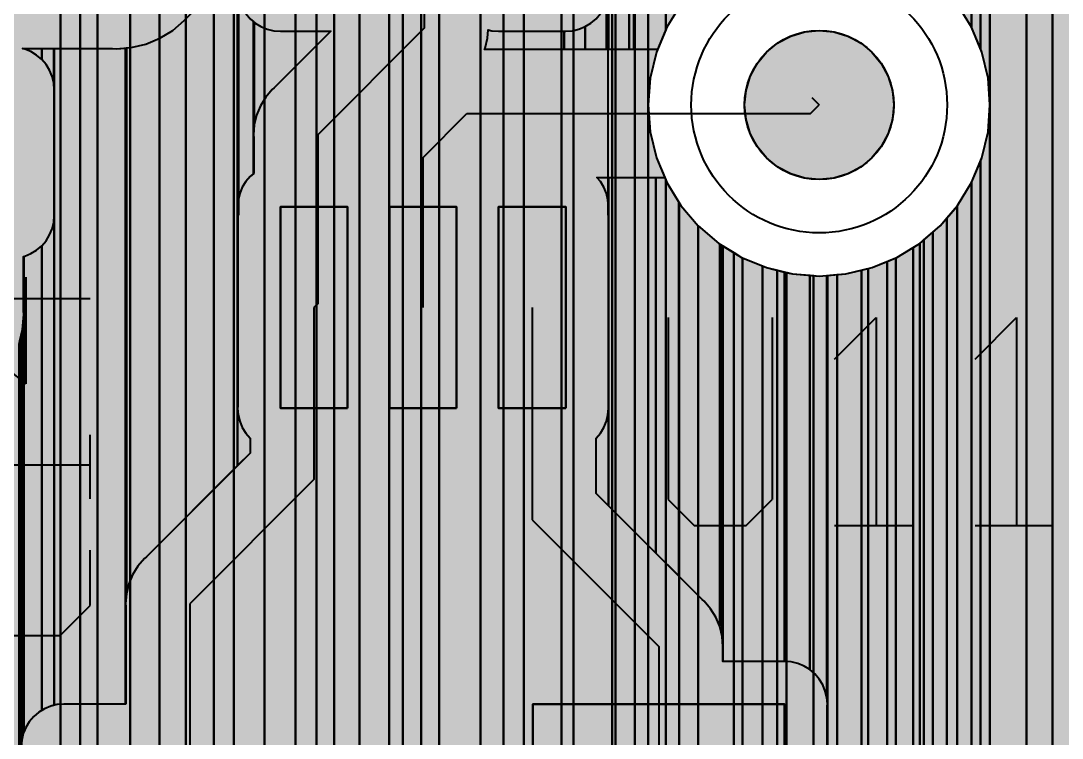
# Model space of a CAD drawing. Header units: millimetres. Extents: x 2 to 110, y 3 to 56.
# Drawn here: x 66.57 to 72.78, y 17.63 to 21.91 of the extents above; entities that cross this region are included whole.
import ezdxf

# ---------------------------------------------------------------- set-up
doc = ezdxf.new("R2010")
doc.units = ezdxf.units.MM
for name, color, linetype in [('bottom_copper', 7, 'Continuous'), ('drill_plated', 7, 'Continuous'), ('top_copper', 7, 'Continuous'), ('top_silk', 7, 'Continuous')]:
    doc.layers.add(name, color=color, linetype=linetype)

# ---------------------------------------------------------------- blocks, each defined once
blk = doc.blocks.new('Block25898')
at = {"layer": 'bottom_copper', "lineweight": 40}
for points in [[(1.4255, -0.089), (1.2971, 0.0206), (1.27, 0.0372), (1.27, 20.872), (1.4255, 20.9093), (1.4255, -0.089)], [(1.5366, -0.2189), (1.4263, -0.0897), (1.4255, -0.089), (1.4255, 20.9093), (1.5366, 20.9553), (1.5366, -0.2189)], [(0.9952, 15.7887), (0.9428, 15.9153), (0.8592, 16.0516), (0.8566, 16.0546), (0.8566, 20.8947), (0.9512, 20.872), (0.9952, 20.8685), (0.9952, 15.7887)], [(1.0507, 15.4526), (1.0413, 15.612), (1.004, 15.7675), (0.9952, 15.7887), (0.9952, 20.8685), (1.0507, 20.8642), (1.0507, 15.4526)], [(1.27, 0.0372), (1.1522, 0.1094), (1.0507, 0.1514), (1.0507, 20.8642), (1.1106, 20.8595), (1.27, 20.872), (1.27, 0.0372)], [(1.0507, 0.1514), (0.9952, 0.1744), (0.9952, 15.1164), (1.004, 15.1377), (1.0413, 15.2932), (1.0507, 15.4526), (1.0507, 0.1514)], [(0.9952, 0.1744), (0.8566, 0.2077), (0.8566, 14.8505), (0.8592, 14.8536), (0.9428, 14.9899), (0.9952, 15.1164), (0.9952, 0.1744)], [(0.8566, 0.2077), (0.83, 0.2141), (0.7118, 0.2234), (0.7118, 14.6948), (0.7553, 14.732), (0.8566, 14.8505), (0.8566, 0.2077)], [(0.7118, 0.2234), (0.6606, 0.2274), (0.5938, 0.2221), (0.5938, 14.6036), (0.6337, 14.6281), (0.7118, 14.6948), (0.7118, 0.2234)], [(0.5938, 0.2221), (0.4912, 0.2141), (0.4396, 0.2017), (0.4396, 14.5205), (0.4974, 14.5445), (0.5938, 14.6036), (0.5938, 0.2221)], [(0.4396, 0.2017), (0.326, 0.1744), (0.2861, 0.1579), (0.2861, 14.468), (0.3496, 14.4833), (0.4396, 14.5205), (0.4396, 0.2017)], [(0.2861, 0.1579), (0.169, 0.1094), (0.1413, 0.0924), (0.1413, 14.4418), (0.1941, 14.446), (0.2861, 14.468), (0.2861, 0.1579)], [(0, 0), (-0.1051, -0.0897), (-0.161, -0.1552), (-0.161, 14.4547), (-0.1247, 14.446), (0, 14.4362), (0, 0)], [(0.1413, 0.0924), (0.0241, 0.0206), (0, 0), (0, 14.4362), (0.0347, 14.4335), (0.1413, 14.4418), (0.1413, 0.0924)]]:
    blk.add_hatch(color=7, dxfattribs=at).paths.add_polyline_path(points, flags=0)
at = {"layer": 'bottom_copper', "color": 7, "lineweight": 40}
for points in [[(1.4255, -0.089), (1.2971, 0.0206), (1.27, 0.0372), (1.27, 20.872), (1.4255, 20.9093), (1.4255, -0.089)], [(1.5366, -0.2189), (1.4263, -0.0897), (1.4255, -0.089), (1.4255, 20.9093), (1.5366, 20.9553), (1.5366, -0.2189)], [(0.9952, 15.7887), (0.9428, 15.9153), (0.8592, 16.0516), (0.8566, 16.0546), (0.8566, 20.8947), (0.9512, 20.872), (0.9952, 20.8685), (0.9952, 15.7887)], [(1.0507, 15.4526), (1.0413, 15.612), (1.004, 15.7675), (0.9952, 15.7887), (0.9952, 20.8685), (1.0507, 20.8642), (1.0507, 15.4526)], [(1.27, 0.0372), (1.1522, 0.1094), (1.0507, 0.1514), (1.0507, 20.8642), (1.1106, 20.8595), (1.27, 20.872), (1.27, 0.0372)], [(1.0507, 0.1514), (0.9952, 0.1744), (0.9952, 15.1164), (1.004, 15.1377), (1.0413, 15.2932), (1.0507, 15.4526), (1.0507, 0.1514)], [(0.9952, 0.1744), (0.8566, 0.2077), (0.8566, 14.8505), (0.8592, 14.8536), (0.9428, 14.9899), (0.9952, 15.1164), (0.9952, 0.1744)], [(0.8566, 0.2077), (0.83, 0.2141), (0.7118, 0.2234), (0.7118, 14.6948), (0.7553, 14.732), (0.8566, 14.8505), (0.8566, 0.2077)], [(0.7118, 0.2234), (0.6606, 0.2274), (0.5938, 0.2221), (0.5938, 14.6036), (0.6337, 14.6281), (0.7118, 14.6948), (0.7118, 0.2234)], [(0.5938, 0.2221), (0.4912, 0.2141), (0.4396, 0.2017), (0.4396, 14.5205), (0.4974, 14.5445), (0.5938, 14.6036), (0.5938, 0.2221)], [(0.4396, 0.2017), (0.326, 0.1744), (0.2861, 0.1579), (0.2861, 14.468), (0.3496, 14.4833), (0.4396, 14.5205), (0.4396, 0.2017)], [(0.2861, 0.1579), (0.169, 0.1094), (0.1413, 0.0924), (0.1413, 14.4418), (0.1941, 14.446), (0.2861, 14.468), (0.2861, 0.1579)], [(0, 0), (-0.1051, -0.0897), (-0.161, -0.1552), (-0.161, 14.4547), (-0.1247, 14.446), (0, 14.4362), (0, 0)], [(0.1413, 0.0924), (0.0241, 0.0206), (0, 0), (0, 14.4362), (0.0347, 14.4335), (0.1413, 14.4418), (0.1413, 0.0924)]]:
    blk.add_lwpolyline(points, close=True, dxfattribs=at)
blk = doc.blocks.new('Block27405')
at = {"layer": 'bottom_copper', "lineweight": 40}
for points in [[(1.1393, 2.6395), (0.9079, 2.6395), (0.9079, 48.9008), (0.9823, 48.8552), (1.1393, 48.7902), (1.1393, 2.6395)], [(1.1588, 2.6395), (1.1393, 2.6395), (1.1393, 48.7902), (1.1588, 48.7855), (1.1588, 2.6395)], [(0.9079, 2.6395), (0.8374, 2.6395), (0.8374, 42.4636), (0.8612, 42.5211), (0.8985, 42.6766), (0.9079, 42.836), (0.9079, 2.6395)], [(0.8374, 2.6395), (0.6125, 2.6395), (0.6125, 42.1154), (0.7164, 42.237), (0.8, 42.3733), (0.8374, 42.4636), (0.8374, 2.6395)], [(0.6125, 2.6395), (0.4909, 2.6395), (0.4909, 42.0115), (0.6125, 42.1154), (0.6125, 2.6395)], [(0.4909, 2.6395), (0.3546, 2.6395), (0.3546, 41.9279), (0.4909, 42.0115), (0.4909, 2.6395)], [(0.3546, 2.6395), (0.1079, 2.6395), (0.1079, 41.843), (0.2068, 41.8667), (0.3546, 41.9279), (0.3546, 2.6395)], [(1.2734, 2.6395), (1.1588, 2.6395), (1.1588, 38.772), (1.1713, 38.6126), (1.2086, 38.4571), (1.2698, 38.3093), (1.2734, 38.3034), (1.2734, 2.6395)], [(1.3529, 2.63), (1.3233, 2.6371), (1.2834, 2.6403), (1.2734, 2.6395), (1.2734, 38.3034), (1.3529, 38.1738), (1.3529, 2.63)], [(1.4573, 18.3148), (1.4027, 18.1829), (1.3654, 18.0274), (1.3529, 17.868), (1.3529, 38.1738), (1.3534, 38.173), (1.4573, 38.0514), (1.4573, 18.3148)], [(1.5789, 18.5037), (1.5475, 18.467), (1.4639, 18.3307), (1.4573, 18.3148), (1.4573, 38.0514), (1.5789, 37.9475), (1.5789, 18.5037)], [(0.1079, 2.6395), (0, 2.6395), (0, 28.3273), (0.0612, 28.4751), (0.0985, 28.6306), (0.1079, 28.79), (0.1079, 2.6395)], [(0, 2.6395), (-0.1097, 2.6395), (-0.1097, 28.1605), (-0.0836, 28.191), (0, 28.3273), (0, 2.6395)], [(1.4573, 2.5711), (1.4332, 2.5916), (1.3991, 2.6125), (1.3621, 2.6278), (1.3529, 2.63), (1.3529, 17.868), (1.3654, 17.7086), (1.4027, 17.5531), (1.4573, 17.4212), (1.4573, 2.5711)], [(1.5382, 2.3855), (1.5351, 2.4253), (1.5257, 2.4642), (1.5104, 2.5012), (1.4895, 2.5353), (1.4639, 2.5653), (1.4573, 2.5711), (1.4573, 17.4212), (1.4639, 17.4053), (1.5382, 17.2842), (1.5382, 2.3855)], [(1.6514, 0), (1.5382, 0), (1.5382, 17.2842), (1.5475, 17.269), (1.6514, 17.1474), (1.6514, 0)], [(1.863, 0), (1.6514, 0), (1.6514, 17.1474), (1.773, 17.0435), (1.863, 16.9883), (1.863, 0)], [(1.9151, 0), (1.863, 0), (1.863, 16.9883), (1.9093, 16.9599), (1.9151, 16.9575), (1.9151, 0)], [(2.0331, 2.0516), (1.9681, 1.8946), (1.9284, 1.7294), (1.9151, 1.56), (1.9151, 16.9575), (2.0331, 16.9086), (2.0331, 2.0516)], [(2.1219, 2.1965), (2.0331, 2.0516), (2.0331, 16.9086), (2.0571, 16.8987), (2.1219, 16.8832), (2.1219, 2.1965)], [(2.1763, 2.2602), (2.1219, 2.1965), (2.1219, 16.8832), (2.1763, 16.8701), (2.1763, 2.2602)]]:
    blk.add_hatch(color=7, dxfattribs=at).paths.add_polyline_path(points, flags=0)
at = {"layer": 'bottom_copper', "color": 7, "lineweight": 40}
for points in [[(1.1393, 2.6395), (0.9079, 2.6395), (0.9079, 48.9008), (0.9823, 48.8552), (1.1393, 48.7902), (1.1393, 2.6395)], [(1.1588, 2.6395), (1.1393, 2.6395), (1.1393, 48.7902), (1.1588, 48.7855), (1.1588, 2.6395)], [(0.9079, 2.6395), (0.8374, 2.6395), (0.8374, 42.4636), (0.8612, 42.5211), (0.8985, 42.6766), (0.9079, 42.836), (0.9079, 2.6395)], [(0.8374, 2.6395), (0.6125, 2.6395), (0.6125, 42.1154), (0.7164, 42.237), (0.8, 42.3733), (0.8374, 42.4636), (0.8374, 2.6395)], [(0.6125, 2.6395), (0.4909, 2.6395), (0.4909, 42.0115), (0.6125, 42.1154), (0.6125, 2.6395)], [(0.4909, 2.6395), (0.3546, 2.6395), (0.3546, 41.9279), (0.4909, 42.0115), (0.4909, 2.6395)], [(0.3546, 2.6395), (0.1079, 2.6395), (0.1079, 41.843), (0.2068, 41.8667), (0.3546, 41.9279), (0.3546, 2.6395)], [(1.2734, 2.6395), (1.1588, 2.6395), (1.1588, 38.772), (1.1713, 38.6126), (1.2086, 38.4571), (1.2698, 38.3093), (1.2734, 38.3034), (1.2734, 2.6395)], [(1.3529, 2.63), (1.3233, 2.6371), (1.2834, 2.6403), (1.2734, 2.6395), (1.2734, 38.3034), (1.3529, 38.1738), (1.3529, 2.63)], [(1.4573, 18.3148), (1.4027, 18.1829), (1.3654, 18.0274), (1.3529, 17.868), (1.3529, 38.1738), (1.3534, 38.173), (1.4573, 38.0514), (1.4573, 18.3148)], [(1.5789, 18.5037), (1.5475, 18.467), (1.4639, 18.3307), (1.4573, 18.3148), (1.4573, 38.0514), (1.5789, 37.9475), (1.5789, 18.5037)], [(0.1079, 2.6395), (0, 2.6395), (0, 28.3273), (0.0612, 28.4751), (0.0985, 28.6306), (0.1079, 28.79), (0.1079, 2.6395)], [(0, 2.6395), (-0.1097, 2.6395), (-0.1097, 28.1605), (-0.0836, 28.191), (0, 28.3273), (0, 2.6395)], [(1.4573, 2.5711), (1.4332, 2.5916), (1.3991, 2.6125), (1.3621, 2.6278), (1.3529, 2.63), (1.3529, 17.868), (1.3654, 17.7086), (1.4027, 17.5531), (1.4573, 17.4212), (1.4573, 2.5711)], [(1.5382, 2.3855), (1.5351, 2.4253), (1.5257, 2.4642), (1.5104, 2.5012), (1.4895, 2.5353), (1.4639, 2.5653), (1.4573, 2.5711), (1.4573, 17.4212), (1.4639, 17.4053), (1.5382, 17.2842), (1.5382, 2.3855)], [(1.6514, 0), (1.5382, 0), (1.5382, 17.2842), (1.5475, 17.269), (1.6514, 17.1474), (1.6514, 0)], [(1.863, 0), (1.6514, 0), (1.6514, 17.1474), (1.773, 17.0435), (1.863, 16.9883), (1.863, 0)], [(1.9151, 0), (1.863, 0), (1.863, 16.9883), (1.9093, 16.9599), (1.9151, 16.9575), (1.9151, 0)], [(2.0331, 2.0516), (1.9681, 1.8946), (1.9284, 1.7294), (1.9151, 1.56), (1.9151, 16.9575), (2.0331, 16.9086), (2.0331, 2.0516)], [(2.1219, 2.1965), (2.0331, 2.0516), (2.0331, 16.9086), (2.0571, 16.8987), (2.1219, 16.8832), (2.1219, 2.1965)], [(2.1763, 2.2602), (2.1219, 2.1965), (2.1219, 16.8832), (2.1763, 16.8701), (2.1763, 2.2602)]]:
    blk.add_lwpolyline(points, close=True, dxfattribs=at)
blk = doc.blocks.new('Block29029')
at = {"layer": 'bottom_copper', "lineweight": 40}
for points in [[(1.3459, 0), (0.9682, 0), (0.9682, 51.435), (1.3459, 51.435), (1.3459, 0)], [(1.4639, 0), (1.3459, 0), (1.3459, 49.82), (1.3592, 49.6506), (1.3989, 49.4854), (1.4639, 49.3284), (1.4639, 0)], [(1.5676, 0), (1.4639, 0), (1.4639, 49.3284), (1.5527, 49.1835), (1.5676, 49.166), (1.5676, 0)], [(1.7622, 0), (1.5676, 0), (1.5676, 28.79), (1.5801, 28.6306), (1.6174, 28.4751), (1.6786, 28.3273), (1.7622, 28.191), (1.7622, 0)], [(1.9371, 0), (1.7622, 0), (1.7622, 28.191), (1.8661, 28.0694), (1.9371, 28.0087), (1.9371, 0)], [(3.3851, 2.6395), (3.3047, 2.6395), (3.3047, 28.0672), (3.3073, 28.0694), (3.3851, 28.1605), (3.3851, 2.6395)], [(3.3047, 2.6395), (3.1372, 2.6395), (3.1272, 2.6403), (3.1272, 27.9296), (3.1857, 27.9655), (3.3047, 28.0672), (3.3047, 2.6395)], [(2.0941, 0), (1.9371, 0), (1.9371, 28.0087), (1.9877, 27.9655), (2.0941, 27.9002), (2.0941, 0)], [(3.1272, 2.6403), (3.0874, 2.6372), (3.0485, 2.6278), (3.0115, 2.6125), (2.9774, 2.5916), (2.9774, 27.8521), (3.0494, 27.8819), (3.1272, 27.9296), (3.1272, 2.6403)], [(2.2593, 0), (2.0941, 0), (2.0941, 27.9002), (2.124, 27.8819), (2.2593, 27.8259), (2.2593, 0)], [(2.3801, 0), (2.2593, 0), (2.2593, 27.8259), (2.2718, 27.8207), (2.3801, 27.7947), (2.3801, 0)], [(2.5622, 0), (2.3801, 0), (2.3801, 27.7947), (2.4273, 27.7834), (2.5622, 27.7728), (2.5622, 0)], [(2.8724, 0), (2.7461, 0), (2.7461, 27.7834), (2.8724, 27.8137), (2.8724, 0)], [(2.9774, 2.5916), (2.947, 2.5657), (2.9211, 2.5353), (2.9002, 2.5012), (2.8849, 2.4642), (2.8756, 2.4254), (2.8724, 2.3855), (2.8724, 27.8137), (2.9016, 27.8207), (2.9774, 27.8521), (2.9774, 2.5916)], [(2.7461, 0), (2.5622, 0), (2.5622, 27.7728), (2.5867, 27.7709), (2.7461, 27.7834), (2.7461, 0)]]:
    blk.add_hatch(color=7, dxfattribs=at).paths.add_polyline_path(points, flags=0)
at = {"layer": 'bottom_copper', "color": 7, "lineweight": 40}
for points in [[(1.3459, 0), (0.9682, 0), (0.9682, 51.435), (1.3459, 51.435), (1.3459, 0)], [(1.4639, 0), (1.3459, 0), (1.3459, 49.82), (1.3592, 49.6506), (1.3989, 49.4854), (1.4639, 49.3284), (1.4639, 0)], [(1.5676, 0), (1.4639, 0), (1.4639, 49.3284), (1.5527, 49.1835), (1.5676, 49.166), (1.5676, 0)], [(1.7622, 0), (1.5676, 0), (1.5676, 28.79), (1.5801, 28.6306), (1.6174, 28.4751), (1.6786, 28.3273), (1.7622, 28.191), (1.7622, 0)], [(1.9371, 0), (1.7622, 0), (1.7622, 28.191), (1.8661, 28.0694), (1.9371, 28.0087), (1.9371, 0)], [(3.3851, 2.6395), (3.3047, 2.6395), (3.3047, 28.0672), (3.3073, 28.0694), (3.3851, 28.1605), (3.3851, 2.6395)], [(3.3047, 2.6395), (3.1372, 2.6395), (3.1272, 2.6403), (3.1272, 27.9296), (3.1857, 27.9655), (3.3047, 28.0672), (3.3047, 2.6395)], [(2.0941, 0), (1.9371, 0), (1.9371, 28.0087), (1.9877, 27.9655), (2.0941, 27.9002), (2.0941, 0)], [(3.1272, 2.6403), (3.0874, 2.6372), (3.0485, 2.6278), (3.0115, 2.6125), (2.9774, 2.5916), (2.9774, 27.8521), (3.0494, 27.8819), (3.1272, 27.9296), (3.1272, 2.6403)], [(2.2593, 0), (2.0941, 0), (2.0941, 27.9002), (2.124, 27.8819), (2.2593, 27.8259), (2.2593, 0)], [(2.3801, 0), (2.2593, 0), (2.2593, 27.8259), (2.2718, 27.8207), (2.3801, 27.7947), (2.3801, 0)], [(2.5622, 0), (2.3801, 0), (2.3801, 27.7947), (2.4273, 27.7834), (2.5622, 27.7728), (2.5622, 0)], [(2.8724, 0), (2.7461, 0), (2.7461, 27.7834), (2.8724, 27.8137), (2.8724, 0)], [(2.9774, 2.5916), (2.947, 2.5657), (2.9211, 2.5353), (2.9002, 2.5012), (2.8849, 2.4642), (2.8756, 2.4254), (2.8724, 2.3855), (2.8724, 27.8137), (2.9016, 27.8207), (2.9774, 27.8521), (2.9774, 2.5916)], [(2.7461, 0), (2.5622, 0), (2.5622, 27.7728), (2.5867, 27.7709), (2.7461, 27.7834), (2.7461, 0)]]:
    blk.add_lwpolyline(points, close=True, dxfattribs=at)
blk = doc.blocks.new('Block88130')
at = {"layer": 'top_copper', "lineweight": 40}
for points in [[(0.7409, 2.1805), (0.6306, 2.3097), (0.6298, 2.3104), (0.6298, 23.3087), (0.7409, 23.3547), (0.7409, 2.1805)], [(0.1471, 18.3147), (0.0635, 18.451), (0, 18.5253), (0, 23.3087), (0.1471, 23.2734), (0.1471, 18.3147)], [(0.255, 17.852), (0.2456, 18.0114), (0.2083, 18.1669), (0.1471, 18.3147), (0.1471, 23.2734), (0.1555, 23.2714), (0.255, 23.2636), (0.255, 17.852)], [(0.4743, 2.4366), (0.3565, 2.5088), (0.255, 2.5508), (0.255, 23.2636), (0.3149, 23.2589), (0.4743, 23.2714), (0.4743, 2.4366)], [(0.6298, 2.3104), (0.5014, 2.42), (0.4743, 2.4366), (0.4743, 23.2714), (0.6298, 23.3087), (0.6298, 2.3104)], [(0.255, 2.5508), (0.1995, 2.5738), (0.1471, 2.5864), (0.1471, 17.3893), (0.2083, 17.5371), (0.2456, 17.6926), (0.255, 17.852), (0.255, 2.5508)], [(0.1471, 2.5864), (0.0343, 2.6135), (0, 2.6162), (0, 17.1787), (0.0635, 17.253), (0.1471, 17.3893), (0.1471, 2.5864)], [(0, 2.6162), (-0.1351, 2.6268), (-0.1368, 2.6267), (-0.1368, 17.049), (-0.0404, 17.1314), (0, 17.1787), (0, 2.6162)]]:
    blk.add_hatch(color=7, dxfattribs=at).paths.add_polyline_path(points, flags=0)
at = {"layer": 'top_copper', "color": 7, "lineweight": 40}
for points in [[(0.7409, 2.1805), (0.6306, 2.3097), (0.6298, 2.3104), (0.6298, 23.3087), (0.7409, 23.3547), (0.7409, 2.1805)], [(0.1471, 18.3147), (0.0635, 18.451), (0, 18.5253), (0, 23.3087), (0.1471, 23.2734), (0.1471, 18.3147)], [(0.255, 17.852), (0.2456, 18.0114), (0.2083, 18.1669), (0.1471, 18.3147), (0.1471, 23.2734), (0.1555, 23.2714), (0.255, 23.2636), (0.255, 17.852)], [(0.4743, 2.4366), (0.3565, 2.5088), (0.255, 2.5508), (0.255, 23.2636), (0.3149, 23.2589), (0.4743, 23.2714), (0.4743, 2.4366)], [(0.6298, 2.3104), (0.5014, 2.42), (0.4743, 2.4366), (0.4743, 23.2714), (0.6298, 23.3087), (0.6298, 2.3104)], [(0.255, 2.5508), (0.1995, 2.5738), (0.1471, 2.5864), (0.1471, 17.3893), (0.2083, 17.5371), (0.2456, 17.6926), (0.255, 17.852), (0.255, 2.5508)], [(0.1471, 2.5864), (0.0343, 2.6135), (0, 2.6162), (0, 17.1787), (0.0635, 17.253), (0.1471, 17.3893), (0.1471, 2.5864)], [(0, 2.6162), (-0.1351, 2.6268), (-0.1368, 2.6267), (-0.1368, 17.049), (-0.0404, 17.1314), (0, 17.1787), (0, 2.6162)]]:
    blk.add_lwpolyline(points, close=True, dxfattribs=at)
blk = doc.blocks.new('Block89027')
at = {"layer": 'top_copper', "lineweight": 40}
for points in [[(2.3607, -3.8273), (2.2892, -3.8445), (2.1414, -3.9057), (2.0051, -3.9893), (1.8835, -4.0932), (1.7796, -4.2148), (1.696, -4.3511), (1.6411, -4.4838), (1.4988, -4.4838), (1.4988, 2.9182), (2.0959, 2.9182), (2.1059, 2.9174), (2.1458, 2.9205), (2.1846, 2.9299), (2.2216, 2.9452), (2.2557, 2.9661), (2.2861, 2.992), (2.312, 3.0224), (2.3329, 3.0565), (2.3482, 3.0935), (2.3576, 3.1323), (2.3607, 3.1722), (2.3607, -3.8273)], [(1.4988, -4.4838), (1.471, -4.4838), (1.471, -1.8693), (1.4863, -1.8323), (1.4957, -1.7935), (1.4988, -1.7536), (1.4988, -4.4838)], [(1.471, -4.4838), (1.3488, -4.4838), (1.3488, -1.9851), (1.3597, -1.9806), (1.3938, -1.9597), (1.4242, -1.9338), (1.4501, -1.9034), (1.471, -1.8693), (1.471, -4.4838)], [(1.3488, -4.4838), (1.3363, -4.4838), (1.3363, -4.1985), (1.3456, -4.1597), (1.3488, -4.1198), (1.3488, -4.4838)], [(1.3363, -4.4838), (1.2097, -4.4838), (1.2097, -4.3468), (1.2438, -4.3259), (1.2742, -4.3), (1.3001, -4.2696), (1.321, -4.2355), (1.3363, -4.1985), (1.3363, -4.4838)], [(1.084, -4.4838), (0.6108, -4.4838), (0.6145, -4.4749), (0.6285, -4.4166), (0.6324, -4.3662), (0.6541, -4.3714), (0.694, -4.3746), (0.704, -4.3738), (1.084, -4.3738), (1.084, -4.4838)], [(1.2097, -4.4838), (1.084, -4.4838), (1.084, -4.3738), (1.094, -4.3746), (1.1339, -4.3714), (1.1727, -4.3621), (1.2097, -4.3468), (1.2097, -4.4838)]]:
    blk.add_hatch(color=7, dxfattribs=at).paths.add_polyline_path(points, flags=0)
at = {"layer": 'top_copper', "color": 7, "lineweight": 40}
for points in [[(2.3607, -3.8273), (2.2892, -3.8445), (2.1414, -3.9057), (2.0051, -3.9893), (1.8835, -4.0932), (1.7796, -4.2148), (1.696, -4.3511), (1.6411, -4.4838), (1.4988, -4.4838), (1.4988, 2.9182), (2.0959, 2.9182), (2.1059, 2.9174), (2.1458, 2.9205), (2.1846, 2.9299), (2.2216, 2.9452), (2.2557, 2.9661), (2.2861, 2.992), (2.312, 3.0224), (2.3329, 3.0565), (2.3482, 3.0935), (2.3576, 3.1323), (2.3607, 3.1722), (2.3607, -3.8273)], [(1.4988, -4.4838), (1.471, -4.4838), (1.471, -1.8693), (1.4863, -1.8323), (1.4957, -1.7935), (1.4988, -1.7536), (1.4988, -4.4838)], [(1.471, -4.4838), (1.3488, -4.4838), (1.3488, -1.9851), (1.3597, -1.9806), (1.3938, -1.9597), (1.4242, -1.9338), (1.4501, -1.9034), (1.471, -1.8693), (1.471, -4.4838)], [(1.3488, -4.4838), (1.3363, -4.4838), (1.3363, -4.1985), (1.3456, -4.1597), (1.3488, -4.1198), (1.3488, -4.4838)], [(1.3363, -4.4838), (1.2097, -4.4838), (1.2097, -4.3468), (1.2438, -4.3259), (1.2742, -4.3), (1.3001, -4.2696), (1.321, -4.2355), (1.3363, -4.1985), (1.3363, -4.4838)], [(1.084, -4.4838), (0.6108, -4.4838), (0.6145, -4.4749), (0.6285, -4.4166), (0.6324, -4.3662), (0.6541, -4.3714), (0.694, -4.3746), (0.704, -4.3738), (1.084, -4.3738), (1.084, -4.4838)], [(1.2097, -4.4838), (1.084, -4.4838), (1.084, -4.3738), (1.094, -4.3746), (1.1339, -4.3714), (1.1727, -4.3621), (1.2097, -4.3468), (1.2097, -4.4838)]]:
    blk.add_lwpolyline(points, close=True, dxfattribs=at)
blk = doc.blocks.new('Block90098')
at = {"layer": 'top_copper', "lineweight": 40}
for points in [[(0.5293, 17.246), (0.5261, 17.2859), (0.5168, 17.3247), (0.5015, 17.3617), (0.4806, 17.3958), (0.4599, 17.42), (0.5293, 17.42), (0.5293, 17.246)], [(0.8117, 15.1816), (0.5293, 15.464), (0.5293, 17.42), (0.8117, 17.42), (0.8117, 15.1816)], [(0.9476, 15.0457), (0.8117, 15.1816), (0.8117, 17.42), (0.8638, 17.42), (0.8765, 17.3893), (0.9476, 17.2734), (0.9476, 15.0457)], [(1.064, 14.9293), (0.9477, 15.0456), (0.9476, 17.2734), (0.9601, 17.253), (1.064, 17.1314), (1.064, 14.9293)], [(0.5293, 16.046), (0.5285, 16.056), (0.5285, 17.236), (0.5293, 17.246), (0.5293, 16.046)], [(1.192, 14.7441), (1.169, 14.7995), (1.1377, 14.8506), (1.0987, 14.8962), (1.0873, 14.906), (1.064, 14.9293), (1.064, 17.1314), (1.1856, 17.0275), (1.192, 17.0236), (1.192, 14.7441)], [(1.206, 14.6858), (1.192, 14.7441), (1.192, 17.0236), (1.206, 17.015), (1.206, 14.6858)], [(1.2107, 14.626), (1.206, 14.6857), (1.206, 17.015), (1.2107, 17.0121), (1.2107, 14.626)], [(1.4457, 14.5358), (1.2107, 14.5358), (1.2107, 17.0121), (1.3219, 16.9439), (1.4457, 16.8926), (1.4457, 14.5358)], [(2.3836, 2.6247), (2.2411, 2.6135), (2.2411, 16.9413), (2.2473, 16.9439), (2.3836, 17.0275), (2.3836, 2.6247)], [(2.4088, 2.6267), (2.3836, 2.6247), (2.3836, 17.0275), (2.4088, 17.049), (2.4088, 2.6267)], [(2.2411, 2.6135), (2.0759, 2.5738), (2.0759, 16.877), (2.0995, 16.8827), (2.2411, 16.9413), (2.2411, 2.6135)], [(1.5783, 14.5366), (1.5683, 14.5358), (1.4457, 14.5358), (1.4457, 16.8926), (1.4697, 16.8827), (1.5783, 16.8566), (1.5783, 14.5366)], [(2.0759, 2.5738), (1.9189, 2.5088), (1.8331, 2.4562), (1.8331, 16.8367), (1.944, 16.8454), (2.0759, 16.877), (2.0759, 2.5738)], [(1.7281, 14.4879), (1.694, 14.5088), (1.657, 14.5241), (1.6182, 14.5335), (1.5783, 14.5366), (1.5783, 16.8566), (1.6252, 16.8454), (1.7281, 16.8373), (1.7281, 14.4879)], [(1.83, 14.3217), (1.8206, 14.3605), (1.8053, 14.3975), (1.7846, 14.4313), (1.7585, 14.462), (1.7281, 14.4879), (1.7281, 16.8373), (1.7844, 16.8329), (1.83, 16.8365), (1.83, 14.3217)], [(1.8331, 14.2818), (1.83, 14.3216), (1.83, 16.8365), (1.8331, 16.8367), (1.8331, 14.2818)], [(0.5293, 15.464), (0.4555, 15.5378), (0.4555, 15.8668), (0.4806, 15.8962), (0.5015, 15.9303), (0.5168, 15.9673), (0.5261, 16.0061), (0.5293, 16.046), (0.5293, 15.464)], [(1.2107, 14.5358), (1.2095, 14.5358), (1.2095, 14.6111), (1.2107, 14.626), (1.2107, 14.5358)], [(1.8331, 12.9818), (1.8323, 12.9918), (1.8323, 14.2719), (1.8331, 14.2818), (1.8331, 12.9818)]]:
    blk.add_hatch(color=7, dxfattribs=at).paths.add_polyline_path(points, flags=0)
at = {"layer": 'top_copper', "color": 7, "lineweight": 40}
for points in [[(0.5293, 17.246), (0.5261, 17.2859), (0.5168, 17.3247), (0.5015, 17.3617), (0.4806, 17.3958), (0.4599, 17.42), (0.5293, 17.42), (0.5293, 17.246)], [(0.8117, 15.1816), (0.5293, 15.464), (0.5293, 17.42), (0.8117, 17.42), (0.8117, 15.1816)], [(0.9476, 15.0457), (0.8117, 15.1816), (0.8117, 17.42), (0.8638, 17.42), (0.8765, 17.3893), (0.9476, 17.2734), (0.9476, 15.0457)], [(1.064, 14.9293), (0.9477, 15.0456), (0.9476, 17.2734), (0.9601, 17.253), (1.064, 17.1314), (1.064, 14.9293)], [(0.5293, 16.046), (0.5285, 16.056), (0.5285, 17.236), (0.5293, 17.246), (0.5293, 16.046)], [(1.192, 14.7441), (1.169, 14.7995), (1.1377, 14.8506), (1.0987, 14.8962), (1.0873, 14.906), (1.064, 14.9293), (1.064, 17.1314), (1.1856, 17.0275), (1.192, 17.0236), (1.192, 14.7441)], [(1.206, 14.6858), (1.192, 14.7441), (1.192, 17.0236), (1.206, 17.015), (1.206, 14.6858)], [(1.2107, 14.626), (1.206, 14.6857), (1.206, 17.015), (1.2107, 17.0121), (1.2107, 14.626)], [(1.4457, 14.5358), (1.2107, 14.5358), (1.2107, 17.0121), (1.3219, 16.9439), (1.4457, 16.8926), (1.4457, 14.5358)], [(2.3836, 2.6247), (2.2411, 2.6135), (2.2411, 16.9413), (2.2473, 16.9439), (2.3836, 17.0275), (2.3836, 2.6247)], [(2.4088, 2.6267), (2.3836, 2.6247), (2.3836, 17.0275), (2.4088, 17.049), (2.4088, 2.6267)], [(2.2411, 2.6135), (2.0759, 2.5738), (2.0759, 16.877), (2.0995, 16.8827), (2.2411, 16.9413), (2.2411, 2.6135)], [(1.5783, 14.5366), (1.5683, 14.5358), (1.4457, 14.5358), (1.4457, 16.8926), (1.4697, 16.8827), (1.5783, 16.8566), (1.5783, 14.5366)], [(2.0759, 2.5738), (1.9189, 2.5088), (1.8331, 2.4562), (1.8331, 16.8367), (1.944, 16.8454), (2.0759, 16.877), (2.0759, 2.5738)], [(1.7281, 14.4879), (1.694, 14.5088), (1.657, 14.5241), (1.6182, 14.5335), (1.5783, 14.5366), (1.5783, 16.8566), (1.6252, 16.8454), (1.7281, 16.8373), (1.7281, 14.4879)], [(1.83, 14.3217), (1.8206, 14.3605), (1.8053, 14.3975), (1.7846, 14.4313), (1.7585, 14.462), (1.7281, 14.4879), (1.7281, 16.8373), (1.7844, 16.8329), (1.83, 16.8365), (1.83, 14.3217)], [(1.8331, 14.2818), (1.83, 14.3216), (1.83, 16.8365), (1.8331, 16.8367), (1.8331, 14.2818)], [(0.5293, 15.464), (0.4555, 15.5378), (0.4555, 15.8668), (0.4806, 15.8962), (0.5015, 15.9303), (0.5168, 15.9673), (0.5261, 16.0061), (0.5293, 16.046), (0.5293, 15.464)], [(1.2107, 14.5358), (1.2095, 14.5358), (1.2095, 14.6111), (1.2107, 14.626), (1.2107, 14.5358)], [(1.8331, 12.9818), (1.8323, 12.9918), (1.8323, 14.2719), (1.8331, 14.2818), (1.8331, 12.9818)]]:
    blk.add_lwpolyline(points, close=True, dxfattribs=at)
blk = doc.blocks.new('Block97784')
at = {"layer": 'top_copper', "lineweight": 40}
for points in [[(2.1231, 4.8588), (1.5791, 4.3148), (1.5677, 4.305), (1.5287, 4.2594), (1.4974, 4.2083), (1.4744, 4.1529), (1.4604, 4.0946), (1.4604, 7.3463), (1.4895, 7.3486), (1.577, 7.3696), (1.6602, 7.404), (1.7369, 7.451), (1.8053, 7.5094), (1.8199, 7.5265), (2.1231, 7.8298), (2.1231, 4.8588)], [(2.2177, 6.598), (2.1977, 6.581), (2.1718, 6.5506), (2.1509, 6.5165), (2.1356, 6.4795), (2.1263, 6.4407), (2.1231, 6.4008), (2.1231, 7.7008), (2.1263, 7.6609), (2.1356, 7.6221), (2.1509, 7.5851), (2.1718, 7.551), (2.1977, 7.5206), (2.2177, 7.5036), (2.2177, 6.598)], [(2.2224, 6.8885), (2.2177, 6.8288), (2.2177, 7.5036), (2.2224, 7.4996), (2.2224, 6.8885)], [(2.341, 7.1088), (2.3297, 7.099), (2.2907, 7.0534), (2.2594, 7.0023), (2.2364, 6.9469), (2.2224, 6.8886), (2.2224, 7.4996), (2.2281, 7.4947), (2.2622, 7.4738), (2.2992, 7.4585), (2.338, 7.4492), (2.3779, 7.446), (2.3879, 7.4468), (2.6791, 7.4468), (2.341, 7.1088)], [(0.9559, 7.2779), (0.9255, 7.3038), (0.8914, 7.3247), (0.8545, 7.34), (0.8409, 7.3433), (0.9559, 7.3433), (0.9559, 7.2779)], [(1.0274, 7.1376), (1.0181, 7.1764), (1.0028, 7.2134), (0.9819, 7.2475), (0.9559, 7.2779), (0.9559, 7.3433), (1.0274, 7.3433), (1.0274, 7.1376)], [(1.0306, 7.0977), (1.0274, 7.1375), (1.0274, 7.3433), (1.0306, 7.3433), (1.0306, 7.0977)], [(1.4557, 3.4366), (1.0981, 3.4366), (1.0881, 3.4374), (1.0482, 3.4343), (1.0306, 3.43), (1.0306, 7.3433), (1.3775, 7.3433), (1.3999, 7.3415), (1.4557, 7.3459), (1.4557, 3.4366)], [(1.4604, 4.0945), (1.4557, 4.0348), (1.4557, 7.3459), (1.4604, 7.3463), (1.4604, 4.0945)], [(1.0306, 6.3479), (1.0298, 6.3579), (1.0298, 7.0878), (1.0306, 7.0977), (1.0306, 6.3479)], [(2.2189, 6.599), (2.2177, 6.598), (2.2177, 6.8288), (2.2189, 6.8139), (2.2189, 6.599)], [(2.1239, 5.2108), (2.1231, 5.2008), (2.1231, 6.4008), (2.1239, 6.3908), (2.1239, 5.2108)], [(1.0306, 3.43), (1.0094, 3.4249), (0.9724, 3.4096), (0.9559, 3.3995), (0.9559, 6.1678), (0.9819, 6.1982), (1.0028, 6.2322), (1.0181, 6.2692), (1.0274, 6.3081), (1.0306, 6.3479), (1.0306, 3.43)], [(0.9559, 3.3995), (0.9383, 3.3887), (0.9079, 3.3628), (0.882, 3.3324), (0.8611, 3.2983), (0.8492, 3.2695), (0.8492, 6.1043), (0.8545, 6.1056), (0.8914, 6.1209), (0.9255, 6.1418), (0.9559, 6.1678), (0.9559, 3.3995)], [(0.8492, 5.7586), (0.8474, 5.781), (0.8474, 6.1039), (0.8492, 6.1043), (0.8492, 5.7586)], [(0.8492, 3.2695), (0.8458, 3.2613), (0.8421, 3.246), (0.8421, 5.669), (0.8492, 5.7586), (0.8492, 3.2695)], [(0.8421, 3.246), (0.8364, 3.2225), (0.8333, 3.1826), (0.8333, 5.6321), (0.8421, 5.6689), (0.8421, 3.246)], [(0.8333, 0.267), (0.8211, 0.2548), (0.8211, 5.5815), (0.8258, 5.6008), (0.8333, 5.6321), (0.8333, 0.267)], [(2.1969, 4.9326), (2.1231, 4.8588), (2.1231, 5.2008), (2.1263, 5.1609), (2.1356, 5.1221), (2.1509, 5.0851), (2.1718, 5.051), (2.1969, 5.0216), (2.1969, 4.9326)], [(1.4569, 3.4366), (1.4557, 3.4366), (1.4557, 4.0348), (1.4569, 4.0199), (1.4569, 3.4366)]]:
    blk.add_hatch(color=7, dxfattribs=at).paths.add_polyline_path(points, flags=0)
at = {"layer": 'top_copper', "color": 7, "lineweight": 40}
for points in [[(2.1231, 4.8588), (1.5791, 4.3148), (1.5677, 4.305), (1.5287, 4.2594), (1.4974, 4.2083), (1.4744, 4.1529), (1.4604, 4.0946), (1.4604, 7.3463), (1.4895, 7.3486), (1.577, 7.3696), (1.6602, 7.404), (1.7369, 7.451), (1.8053, 7.5094), (1.8199, 7.5265), (2.1231, 7.8298), (2.1231, 4.8588)], [(2.2177, 6.598), (2.1977, 6.581), (2.1718, 6.5506), (2.1509, 6.5165), (2.1356, 6.4795), (2.1263, 6.4407), (2.1231, 6.4008), (2.1231, 7.7008), (2.1263, 7.6609), (2.1356, 7.6221), (2.1509, 7.5851), (2.1718, 7.551), (2.1977, 7.5206), (2.2177, 7.5036), (2.2177, 6.598)], [(2.2224, 6.8885), (2.2177, 6.8288), (2.2177, 7.5036), (2.2224, 7.4996), (2.2224, 6.8885)], [(2.341, 7.1088), (2.3297, 7.099), (2.2907, 7.0534), (2.2594, 7.0023), (2.2364, 6.9469), (2.2224, 6.8886), (2.2224, 7.4996), (2.2281, 7.4947), (2.2622, 7.4738), (2.2992, 7.4585), (2.338, 7.4492), (2.3779, 7.446), (2.3879, 7.4468), (2.6791, 7.4468), (2.341, 7.1088)], [(0.9559, 7.2779), (0.9255, 7.3038), (0.8914, 7.3247), (0.8545, 7.34), (0.8409, 7.3433), (0.9559, 7.3433), (0.9559, 7.2779)], [(1.0274, 7.1376), (1.0181, 7.1764), (1.0028, 7.2134), (0.9819, 7.2475), (0.9559, 7.2779), (0.9559, 7.3433), (1.0274, 7.3433), (1.0274, 7.1376)], [(1.0306, 7.0977), (1.0274, 7.1375), (1.0274, 7.3433), (1.0306, 7.3433), (1.0306, 7.0977)], [(1.4557, 3.4366), (1.0981, 3.4366), (1.0881, 3.4374), (1.0482, 3.4343), (1.0306, 3.43), (1.0306, 7.3433), (1.3775, 7.3433), (1.3999, 7.3415), (1.4557, 7.3459), (1.4557, 3.4366)], [(1.4604, 4.0945), (1.4557, 4.0348), (1.4557, 7.3459), (1.4604, 7.3463), (1.4604, 4.0945)], [(1.0306, 6.3479), (1.0298, 6.3579), (1.0298, 7.0878), (1.0306, 7.0977), (1.0306, 6.3479)], [(2.2189, 6.599), (2.2177, 6.598), (2.2177, 6.8288), (2.2189, 6.8139), (2.2189, 6.599)], [(2.1239, 5.2108), (2.1231, 5.2008), (2.1231, 6.4008), (2.1239, 6.3908), (2.1239, 5.2108)], [(1.0306, 3.43), (1.0094, 3.4249), (0.9724, 3.4096), (0.9559, 3.3995), (0.9559, 6.1678), (0.9819, 6.1982), (1.0028, 6.2322), (1.0181, 6.2692), (1.0274, 6.3081), (1.0306, 6.3479), (1.0306, 3.43)], [(0.9559, 3.3995), (0.9383, 3.3887), (0.9079, 3.3628), (0.882, 3.3324), (0.8611, 3.2983), (0.8492, 3.2695), (0.8492, 6.1043), (0.8545, 6.1056), (0.8914, 6.1209), (0.9255, 6.1418), (0.9559, 6.1678), (0.9559, 3.3995)], [(0.8492, 5.7586), (0.8474, 5.781), (0.8474, 6.1039), (0.8492, 6.1043), (0.8492, 5.7586)], [(0.8492, 3.2695), (0.8458, 3.2613), (0.8421, 3.246), (0.8421, 5.669), (0.8492, 5.7586), (0.8492, 3.2695)], [(0.8421, 3.246), (0.8364, 3.2225), (0.8333, 3.1826), (0.8333, 5.6321), (0.8421, 5.6689), (0.8421, 3.246)], [(0.8333, 0.267), (0.8211, 0.2548), (0.8211, 5.5815), (0.8258, 5.6008), (0.8333, 5.6321), (0.8333, 0.267)], [(2.1969, 4.9326), (2.1231, 4.8588), (2.1231, 5.2008), (2.1263, 5.1609), (2.1356, 5.1221), (2.1509, 5.0851), (2.1718, 5.051), (2.1969, 5.0216), (2.1969, 4.9326)], [(1.4569, 3.4366), (1.4557, 3.4366), (1.4557, 4.0348), (1.4569, 4.0199), (1.4569, 3.4366)]]:
    blk.add_lwpolyline(points, close=True, dxfattribs=at)

msp = doc.modelspace()

# ---------------------------------------------------------------- hatches: boundary and pattern name
at = {"layer": 'bottom_copper', "lineweight": 40}
msp.add_hatch(color=7, dxfattribs=at).paths.add_polyline_path([(71.7641, 21.3193), (71.7388, 21.2359), (71.6977, 21.159), (71.6424, 21.0917), (71.5751, 21.0364), (71.4982, 20.9953), (71.4148, 20.97), (71.3281, 20.9615), (71.2414, 20.97), (71.158, 20.9953), (71.0811, 21.0364), (71.0138, 21.0917), (70.9585, 21.159), (70.9174, 21.2359), (70.8921, 21.3193), (70.8836, 21.406), (70.8921, 21.4927), (70.9174, 21.5761), (70.9585, 21.653), (71.0138, 21.7203), (71.0811, 21.7756), (71.158, 21.8167), (71.2414, 21.842), (71.3281, 21.8505), (71.4148, 21.842), (71.4982, 21.8167), (71.5751, 21.7756), (71.6424, 21.7203), (71.6977, 21.653), (71.7388, 21.5761), (71.7641, 21.4927), (71.7726, 21.406), (71.7641, 21.3193)], flags=0)
at = {"layer": 'drill_plated', "lineweight": 40}
msp.add_hatch(color=7, dxfattribs=at).paths.add_polyline_path([(71.7641, 21.3193), (71.7388, 21.2359), (71.6977, 21.159), (71.6424, 21.0917), (71.5751, 21.0364), (71.4982, 20.9953), (71.4148, 20.97), (71.3281, 20.9615), (71.2414, 20.97), (71.158, 20.9953), (71.0811, 21.0364), (71.0138, 21.0917), (70.9585, 21.159), (70.9174, 21.2359), (70.8921, 21.3193), (70.8836, 21.406), (70.8921, 21.4927), (70.9174, 21.5761), (70.9585, 21.653), (71.0138, 21.7203), (71.0811, 21.7756), (71.158, 21.8167), (71.2414, 21.842), (71.3281, 21.8505), (71.4148, 21.842), (71.4982, 21.8167), (71.5751, 21.7756), (71.6424, 21.7203), (71.6977, 21.653), (71.7388, 21.5761), (71.7641, 21.4927), (71.7726, 21.406), (71.7641, 21.3193)], flags=0)
at = {"layer": 'top_copper', "lineweight": 40}
for points in [[(71.7641, 21.3193), (71.7388, 21.2359), (71.6977, 21.159), (71.6424, 21.0917), (71.5751, 21.0364), (71.4982, 20.9953), (71.4148, 20.97), (71.3281, 20.9615), (71.2414, 20.97), (71.158, 20.9953), (71.0811, 21.0364), (71.0138, 21.0917), (70.9585, 21.159), (70.9174, 21.2359), (70.8921, 21.3193), (70.8836, 21.406), (70.8921, 21.4927), (70.9174, 21.5761), (70.9585, 21.653), (71.0138, 21.7203), (71.0811, 21.7756), (71.158, 21.8167), (71.2414, 21.842), (71.3281, 21.8505), (71.4148, 21.842), (71.4982, 21.8167), (71.5751, 21.7756), (71.6424, 21.7203), (71.6977, 21.653), (71.7388, 21.5761), (71.7641, 21.4927), (71.7726, 21.406), (71.7641, 21.3193)], [(68.518, 19.6), (68.118, 19.6), (68.118, 20.8), (68.518, 20.8), (68.518, 19.6)], [(69.168, 19.6), (68.768, 19.6), (68.768, 20.8), (69.168, 20.8), (69.168, 19.6)], [(69.818, 19.6), (69.418, 19.6), (69.418, 20.8), (69.818, 20.8), (69.818, 19.6)], [(71.1218, 16.5358), (69.6222, 16.5358), (69.6222, 17.8358), (71.1218, 17.8358), (71.1218, 16.5358)]]:
    msp.add_hatch(color=7, dxfattribs=at).paths.add_polyline_path(points, flags=0)

# ---------------------------------------------------------------- linework, layer by layer
at = {"layer": 'bottom_copper', "color": 7, "lineweight": 40}
for p, q in [((68.8464, 6.1775), (68.8464, 31.6985)), ((68.8464, 31.6985), (68.8464, 6.1775)), ((70.5036, 22.005), (70.42, 21.8687)), ((72.2362, 21.8687), (72.1526, 22.005)), ((70.42, 21.8687), (70.3588, 21.7209)), ((72.2974, 21.7209), (72.2362, 21.8687)), ((70.3588, 21.7209), (70.3215, 21.5654)), ((72.3347, 21.5654), (72.2974, 21.7209)), ((70.3215, 21.5654), (70.309, 21.406)), ((72.3441, 21.406), (72.3347, 21.5654)), ((70.309, 21.406), (70.3215, 21.2466)), ((72.3347, 21.2466), (72.3441, 21.406)), ((70.3215, 21.2466), (70.3588, 21.0911)), ((72.2974, 21.0911), (72.3347, 21.2466)), ((70.3588, 21.0911), (70.42, 20.9433)), ((72.2362, 20.9433), (72.2974, 21.0911)), ((70.42, 20.9433), (70.5036, 20.807)), ((72.1526, 20.807), (72.2362, 20.9433)), ((70.5036, 20.807), (70.6075, 20.6854)), ((72.0487, 20.6854), (72.1526, 20.807)), ((70.6075, 20.6854), (70.7291, 20.5815)), ((71.9271, 20.5815), (72.0487, 20.6854)), ((70.7291, 20.5815), (70.8654, 20.4979)), ((71.7908, 20.4979), (71.9271, 20.5815)), ((70.8654, 20.4979), (71.0132, 20.4367)), ((71.643, 20.4367), (71.7908, 20.4979)), ((71.0132, 20.4367), (71.1324, 20.4081)), ((71.4875, 20.3994), (71.643, 20.4367)), ((71.1324, 5.7982), (71.1324, 20.4081)), ((71.1324, 20.4081), (71.1687, 20.3994)), ((71.1324, 20.4081), (71.1324, 5.7982)), ((71.1687, 20.3994), (71.3281, 20.3869)), ((71.3281, 20.3869), (71.4875, 20.3994))]:
    msp.add_line(p, q, dxfattribs=at)
msp.add_lwpolyline([(71.7641, 21.3193), (71.7388, 21.2359), (71.6977, 21.159), (71.6424, 21.0917), (71.5751, 21.0364), (71.4982, 20.9953), (71.4148, 20.97), (71.3281, 20.9615), (71.2414, 20.97), (71.158, 20.9953), (71.0811, 21.0364), (71.0138, 21.0917), (70.9585, 21.159), (70.9174, 21.2359), (70.8921, 21.3193), (70.8836, 21.406), (70.8921, 21.4927), (70.9174, 21.5761), (70.9585, 21.653), (71.0138, 21.7203), (71.0811, 21.7756), (71.158, 21.8167), (71.2414, 21.842), (71.3281, 21.8505), (71.4148, 21.842), (71.4982, 21.8167), (71.5751, 21.7756), (71.6424, 21.7203), (71.6977, 21.653), (71.7388, 21.5761), (71.7641, 21.4927), (71.7726, 21.406), (71.7641, 21.3193)], close=True, dxfattribs=at)
for major_axis in [(0.762, 0), (0.4445, 0)]:
    msp.add_ellipse((71.3281, 21.406), major_axis=major_axis, ratio=1, dxfattribs=at)
at = {"layer": 'drill_plated', "color": 7, "lineweight": 40}
msp.add_lwpolyline([(71.7641, 21.3193), (71.7388, 21.2359), (71.6977, 21.159), (71.6424, 21.0917), (71.5751, 21.0364), (71.4982, 20.9953), (71.4148, 20.97), (71.3281, 20.9615), (71.2414, 20.97), (71.158, 20.9953), (71.0811, 21.0364), (71.0138, 21.0917), (70.9585, 21.159), (70.9174, 21.2359), (70.8921, 21.3193), (70.8836, 21.406), (70.8921, 21.4927), (70.9174, 21.5761), (70.9585, 21.653), (71.0138, 21.7203), (71.0811, 21.7756), (71.158, 21.8167), (71.2414, 21.842), (71.3281, 21.8505), (71.4148, 21.842), (71.4982, 21.8167), (71.5751, 21.7756), (71.6424, 21.7203), (71.6977, 21.653), (71.7388, 21.5761), (71.7641, 21.4927), (71.7726, 21.406), (71.7641, 21.3193)], close=True, dxfattribs=at)
msp.add_ellipse((71.3281, 21.406), major_axis=(0.4445, 0), ratio=1, dxfattribs=at)
at = {"layer": 'top_copper', "color": 7, "lineweight": 40}
for p, q in [((68.975, 22.117), (68.975, 21.863)), ((70.5036, 22.005), (70.42, 21.8687)), ((72.2362, 21.8687), (72.1526, 22.005)), ((67.477, 21.8502), (67.5454, 21.9086)), ((67.9378, 21.9198), (67.9682, 21.8939)), ((69.9678, 21.8939), (69.9982, 21.9198)), ((67.4003, 21.8032), (67.477, 21.8502)), ((67.9682, 21.8939), (68.0023, 21.873)), ((68.0023, 21.873), (68.0393, 21.8577)), ((68.0393, 21.8577), (68.0781, 21.8484)), ((68.0781, 21.8484), (68.118, 21.8452)), ((68.4192, 21.846), (68.0811, 21.508)), ((68.118, 21.8452), (68.128, 21.846)), ((68.128, 21.846), (68.4192, 21.846)), ((68.975, 21.863), (68.34, 21.228)), ((69.3525, 21.8032), (69.3564, 21.8536)), ((69.3564, 21.8536), (69.3781, 21.8484)), ((69.3781, 21.8484), (69.418, 21.8452)), ((69.418, 21.8452), (69.428, 21.846)), ((69.428, 21.846), (69.808, 21.846)), ((69.808, 21.846), (69.818, 21.8452)), ((69.818, 21.8452), (69.8579, 21.8484)), ((69.8579, 21.8484), (69.8967, 21.8577)), ((69.8967, 21.8577), (69.9337, 21.873)), ((69.9337, 21.873), (69.9678, 21.8939)), ((70.42, 21.8687), (70.3651, 21.736)), ((72.2974, 21.7209), (72.2362, 21.8687)), ((67.3171, 21.7688), (67.4003, 21.8032)), ((69.3385, 21.7449), (69.3525, 21.8032)), ((66.5946, 21.7392), (66.581, 21.7425)), ((66.581, 21.7425), (67.1176, 21.7425)), ((66.6315, 21.7239), (66.5946, 21.7392)), ((66.6656, 21.703), (66.6315, 21.7239)), ((67.1176, 21.7425), (67.14, 21.7407)), ((67.14, 21.7407), (67.2296, 21.7478)), ((67.2296, 21.7478), (67.2297, 21.7478)), ((67.2297, 21.7478), (67.3171, 21.7688)), ((69.3348, 21.736), (69.3385, 21.7449)), ((70.3651, 21.736), (69.3348, 21.736)), ((72.3347, 21.5654), (72.2974, 21.7209)), ((66.696, 21.6771), (66.6656, 21.703)), ((66.722, 21.6467), (66.696, 21.6771)), ((66.7429, 21.6126), (66.722, 21.6467)), ((66.7582, 21.5756), (66.7429, 21.6126)), ((66.7675, 21.5368), (66.7582, 21.5756)), ((66.7675, 21.5367), (66.7675, 21.5368)), ((66.7707, 21.4969), (66.7675, 21.5367)), ((72.3441, 21.406), (72.3347, 21.5654)), ((66.7699, 21.487), (66.7707, 21.4969)), ((66.7699, 20.7571), (66.7699, 21.487)), ((68.0698, 21.4982), (68.0308, 21.4526)), ((68.0811, 21.508), (68.0698, 21.4982)), ((68.0308, 21.4526), (67.9995, 21.4015)), ((71.2771, 21.355), (71.3281, 21.406)), ((71.2842, 21.45), (71.3281, 21.406)), ((72.3347, 21.2466), (72.3441, 21.406)), ((67.9765, 21.3461), (67.9625, 21.2878)), ((67.9995, 21.4015), (67.9765, 21.3461)), ((68.968, 21.094), (69.229, 21.355)), ((69.229, 21.355), (71.2771, 21.355)), ((67.9625, 21.2877), (67.9578, 21.228)), ((67.9625, 21.2878), (67.9625, 21.2877)), ((67.9578, 21.228), (67.959, 21.2131)), ((68.34, 21.228), (68.34, 20.2221)), ((72.2974, 21.0911), (72.3347, 21.2466)), ((67.959, 21.2131), (67.959, 20.9982)), ((68.968, 20.2), (68.968, 21.094)), ((72.2362, 20.9433), (72.2974, 21.0911)), ((67.9378, 20.9802), (67.9119, 20.9498)), ((67.959, 20.9982), (67.9378, 20.9802)), ((70.0241, 20.9498), (70.0034, 20.974)), ((70.0034, 20.974), (70.4073, 20.974)), ((70.4073, 20.974), (70.42, 20.9433)), ((67.891, 20.9157), (67.8757, 20.8787)), ((67.9119, 20.9498), (67.891, 20.9157)), ((70.045, 20.9157), (70.0241, 20.9498)), ((70.0603, 20.8787), (70.045, 20.9157)), ((70.42, 20.9433), (70.5036, 20.807)), ((72.1526, 20.807), (72.2362, 20.9433)), ((67.8757, 20.8787), (67.8664, 20.8399)), ((70.0696, 20.8399), (70.0603, 20.8787)), ((67.8664, 20.8399), (67.8632, 20.8)), ((67.8632, 20.8), (67.864, 20.79)), ((67.864, 20.79), (67.864, 19.61)), ((68.518, 20.8), (68.118, 20.8)), ((68.118, 20.8), (68.118, 19.6)), ((68.518, 19.6), (68.518, 20.8)), ((69.168, 20.8), (68.768, 20.8)), ((68.768, 20.8), (68.768, 19.6)), ((69.168, 19.6), (69.168, 20.8)), ((69.818, 20.8), (69.418, 20.8)), ((69.418, 20.8), (69.418, 19.6)), ((69.818, 19.6), (69.818, 20.8)), ((70.0728, 20.8), (70.0696, 20.8399)), ((70.072, 20.79), (70.0728, 20.8)), ((70.072, 19.61), (70.072, 20.79)), ((70.5036, 20.807), (70.6075, 20.6854)), ((72.0487, 20.6854), (72.1526, 20.807)), ((66.7675, 20.7073), (66.7707, 20.7471)), ((66.7707, 20.7471), (66.7699, 20.7571)), ((66.7429, 20.6314), (66.7582, 20.6684)), ((66.7582, 20.6684), (66.7675, 20.7073)), ((70.6075, 20.6854), (70.7291, 20.5815)), ((71.9523, 20.603), (72.0487, 20.6854)), ((66.722, 20.5974), (66.7429, 20.6314)), ((71.9271, 20.5815), (71.9523, 20.603)), ((71.9523, 6.1807), (71.9523, 20.603)), ((71.9523, 20.603), (71.9523, 6.1807)), ((66.6315, 20.5201), (66.6656, 20.541)), ((66.6656, 20.541), (66.696, 20.567)), ((66.696, 20.567), (66.722, 20.5974)), ((70.7291, 20.5815), (70.8654, 20.4979)), ((71.7908, 20.4979), (71.9271, 20.5815)), ((66.5875, 20.5031), (66.5946, 20.5048)), ((66.5875, 20.1802), (66.5875, 20.5031)), ((66.5946, 20.5048), (66.6315, 20.5201)), ((70.8654, 20.4979), (71.0132, 20.4367)), ((71.643, 20.4367), (71.7908, 20.4979)), ((71.0132, 20.4367), (71.1687, 20.3994)), ((71.4875, 20.3994), (71.643, 20.4367)), ((71.1687, 20.3994), (71.3281, 20.3869)), ((71.3281, 20.3869), (71.4875, 20.3994)), ((66.5893, 20.1578), (66.5875, 20.1802)), ((68.34, 20.2221), (68.318, 20.2)), ((68.318, 20.2), (68.318, 19.174)), ((69.618, 20.2), (69.618, 18.934)), ((66.5822, 20.0682), (66.5893, 20.1578)), ((66.5659, 20), (66.5822, 20.0681)), ((66.5822, 20.0681), (66.5822, 20.0682)), ((67.864, 19.61), (67.8632, 19.6)), ((70.0728, 19.6), (70.072, 19.61)), ((67.8632, 19.6), (67.8664, 19.5601)), ((67.8664, 19.5601), (67.8757, 19.5213)), ((68.118, 19.6), (68.518, 19.6)), ((68.768, 19.6), (69.168, 19.6)), ((69.418, 19.6), (69.818, 19.6)), ((70.0603, 19.5213), (70.0696, 19.5601)), ((70.0696, 19.5601), (70.0728, 19.6)), ((67.8757, 19.5213), (67.891, 19.4843)), ((67.891, 19.4843), (67.9119, 19.4502)), ((70.0241, 19.4502), (70.045, 19.4843)), ((70.045, 19.4843), (70.0603, 19.5213)), ((67.9119, 19.4502), (67.937, 19.4208)), ((67.937, 19.4208), (67.937, 19.3318)), ((69.999, 19.4208), (70.0241, 19.4502)), ((69.999, 19.0918), (69.999, 19.4208)), ((67.937, 19.3318), (67.3192, 18.714)), ((68.318, 19.174), (67.578, 18.434)), ((70.6308, 18.46), (69.999, 19.0918)), ((69.618, 18.934), (70.372, 18.18)), ((67.3078, 18.7042), (67.2688, 18.6586)), ((67.3192, 18.714), (67.3078, 18.7042)), ((67.2688, 18.6586), (67.2375, 18.6075)), ((67.2145, 18.5521), (67.2005, 18.4938)), ((67.2375, 18.6075), (67.2145, 18.5521)), ((67.2005, 18.4937), (67.1958, 18.434)), ((67.2005, 18.4938), (67.2005, 18.4937)), ((67.1958, 18.434), (67.197, 18.4191)), ((67.578, 18.434), (67.578, 16.9318)), ((70.6422, 18.4502), (70.6308, 18.46)), ((70.6812, 18.4046), (70.6422, 18.4502)), ((67.197, 18.4191), (67.197, 17.8358)), ((70.7125, 18.3535), (70.6812, 18.4046)), ((70.7355, 18.2981), (70.7125, 18.3535)), ((70.7495, 18.2398), (70.7355, 18.2981)), ((70.372, 18.18), (70.372, 17.1858)), ((70.7495, 18.2397), (70.7495, 18.2398)), ((70.7542, 18.18), (70.7495, 18.2397)), ((70.753, 18.1651), (70.7542, 18.18)), ((70.753, 18.0898), (70.753, 18.1651)), ((71.1118, 18.0898), (70.753, 18.0898)), ((71.1218, 18.0906), (71.1118, 18.0898)), ((71.1617, 18.0875), (71.1218, 18.0906)), ((71.2005, 18.0781), (71.1617, 18.0875)), ((71.2375, 18.0628), (71.2005, 18.0781)), ((71.2716, 18.0419), (71.2375, 18.0628)), ((71.302, 18.016), (71.2716, 18.0419)), ((71.3279, 17.9856), (71.302, 18.016)), ((71.3488, 17.9515), (71.3279, 17.9856)), ((71.3641, 17.9145), (71.3488, 17.9515)), ((71.3735, 17.8757), (71.3641, 17.9145)), ((71.3735, 17.8756), (71.3735, 17.8757)), ((71.3766, 17.8358), (71.3735, 17.8756)), ((66.7125, 17.8088), (66.6784, 17.7879)), ((66.7495, 17.8241), (66.7125, 17.8088)), ((66.7883, 17.8335), (66.7495, 17.8241)), ((66.8282, 17.8366), (66.7883, 17.8335)), ((66.8382, 17.8358), (66.8282, 17.8366)), ((67.197, 17.8358), (66.8382, 17.8358)), ((69.6222, 17.8358), (69.6222, 16.5358)), ((71.1218, 17.8358), (69.6222, 17.8358)), ((71.1218, 16.5358), (71.1218, 17.8358)), ((71.3758, 17.8259), (71.3766, 17.8358)), ((71.3758, 16.5458), (71.3758, 17.8259)), ((66.648, 17.762), (66.6221, 17.7316)), ((66.6784, 17.7879), (66.648, 17.762)), ((66.6012, 17.6975), (66.5859, 17.6605)), ((66.6221, 17.7316), (66.6012, 17.6975)), ((66.5859, 17.6605), (66.5765, 17.6217))]:
    msp.add_line(p, q, dxfattribs=at)
for points in [[(71.7641, 21.3193), (71.7388, 21.2359), (71.6977, 21.159), (71.6424, 21.0917), (71.5751, 21.0364), (71.4982, 20.9953), (71.4148, 20.97), (71.3281, 20.9615), (71.2414, 20.97), (71.158, 20.9953), (71.0811, 21.0364), (71.0138, 21.0917), (70.9585, 21.159), (70.9174, 21.2359), (70.8921, 21.3193), (70.8836, 21.406), (70.8921, 21.4927), (70.9174, 21.5761), (70.9585, 21.653), (71.0138, 21.7203), (71.0811, 21.7756), (71.158, 21.8167), (71.2414, 21.842), (71.3281, 21.8505), (71.4148, 21.842), (71.4982, 21.8167), (71.5751, 21.7756), (71.6424, 21.7203), (71.6977, 21.653), (71.7388, 21.5761), (71.7641, 21.4927), (71.7726, 21.406), (71.7641, 21.3193)], [(68.518, 19.6), (68.118, 19.6), (68.118, 20.8), (68.518, 20.8), (68.518, 19.6)], [(69.168, 19.6), (68.768, 19.6), (68.768, 20.8), (69.168, 20.8), (69.168, 19.6)], [(69.818, 19.6), (69.418, 19.6), (69.418, 20.8), (69.818, 20.8), (69.818, 19.6)], [(71.1218, 16.5358), (69.6222, 16.5358), (69.6222, 17.8358), (71.1218, 17.8358), (71.1218, 16.5358)]]:
    msp.add_lwpolyline(points, close=True, dxfattribs=at)
for major_axis in [(0.762, 0), (0.4445, 0)]:
    msp.add_ellipse((71.3281, 21.406), major_axis=major_axis, ratio=1, dxfattribs=at)
at = {"layer": 'top_silk', "color": 7, "lineweight": 40}
for p, q in [((67.868, 22.15), (67.868, 20.75)), ((70.068, 22.15), (70.068, 20.75)), ((66.603, 19.7446), (66.603, 20.3796)), ((66.603, 19.7446), (65.968, 20.2526)), ((65.968, 20.2526), (66.984, 20.2526)), ((70.428, 20.1401), (70.428, 19.0555)), ((71.0478, 20.1401), (71.0478, 19.0555)), ((71.4196, 19.8922), (71.6675, 20.1401)), ((71.6675, 20.1401), (71.6675, 18.9006)), ((72.2563, 19.8922), (72.5042, 20.1401)), ((72.5042, 20.1401), (72.5042, 18.9006)), ((66.984, 19.0588), (66.984, 19.4398)), ((68.318, 19.4), (68.318, 19.2)), ((65.968, 19.262), (66.984, 19.262)), ((70.428, 19.0555), (70.5829, 18.9006)), ((70.8928, 18.9006), (71.0478, 19.0555)), ((70.5829, 18.9006), (70.8928, 18.9006)), ((71.4196, 18.9006), (71.8844, 18.9006)), ((72.2563, 18.9006), (72.7211, 18.9006)), ((66.984, 18.4238), (66.984, 18.754)), ((66.8062, 18.246), (66.984, 18.4238)), ((66.1458, 18.246), (66.8062, 18.246))]:
    msp.add_line(p, q, dxfattribs=at)

# ---------------------------------------------------------------- block references
at = {"layer": 'bottom_copper'}
for name, p in [('Block29029', (65.4613, 3.538)), ('Block27405', (68.9561, 3.538)), ('Block25898', (71.2934, 5.9534))]:
    msp.add_blockref(name, p, dxfattribs=at)
at = {"layer": 'top_copper'}
for name, p in [('Block89027', (68.724, 26.2198)), ('Block88130', (72.0891, 3.554)), ('Block97784', (65.7401, 14.3992)), ('Block90098', (69.5435, 3.554))]:
    msp.add_blockref(name, p, dxfattribs=at)

doc.saveas('drawing.dxf')
